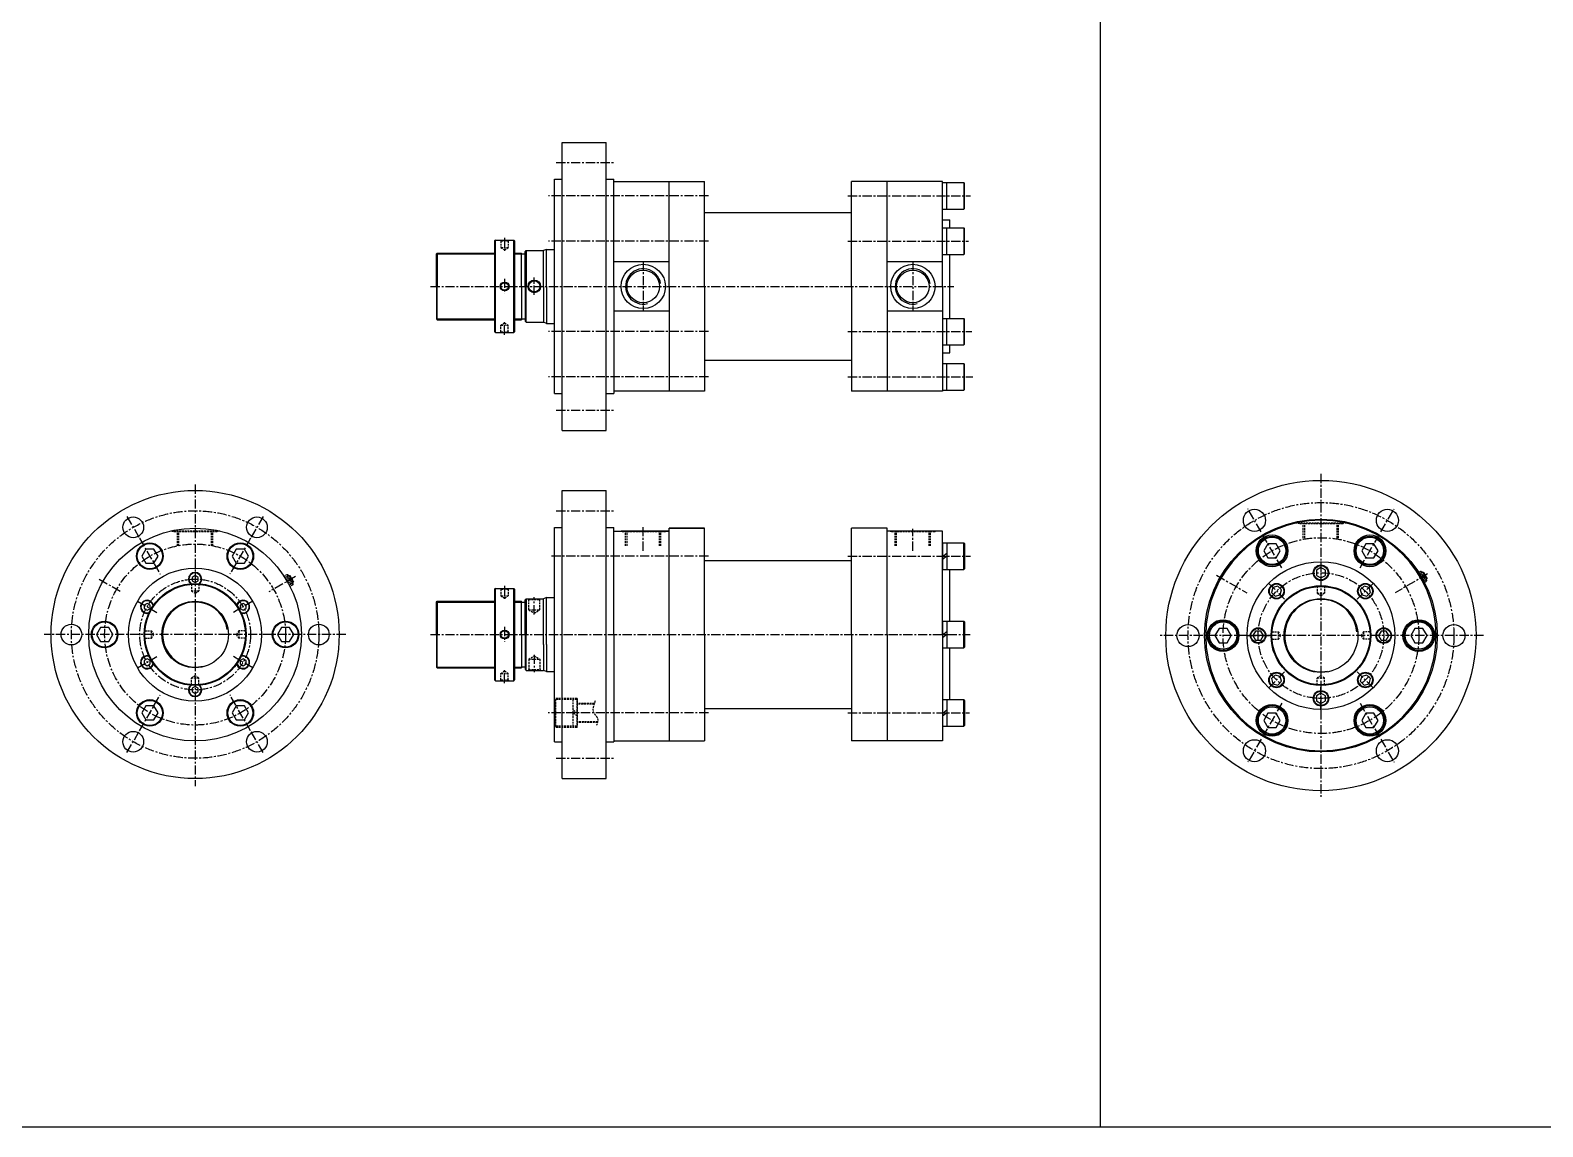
# Model space of a CAD drawing. Extents: x 0 to 8675, y 0 to 2968.
# Drawn here: x 1661 to 3708, y 0 to 1484 of the extents above; entities that cross this region are included whole.
import ezdxf

# ---------------------------------------------------------------- set-up
doc = ezdxf.new("R2010")
doc.units = 0
doc.header["$LTSCALE"] = 5
doc.header["$MEASUREMENT"] = 0
doc.header["$PDMODE"] = 34
doc.linetypes.add('CENTERX2', pattern=[4, 2.5, -0.5, 0.5, -0.5])
doc.linetypes.add('HIDDENX2', pattern=[0.75, 0.5, -0.25])
doc.layers.get('0').update_dxf_attribs({"linetype": 'CONTINUOUS'})
doc.layers.get('Defpoints').update_dxf_attribs({"linetype": 'CONTINUOUS'})
for name, color, linetype in [('CEN', 1, 'CENTERX2'), ('DIM', 3, 'CONTINUOUS'), ('HID', 2, 'HIDDENX2'), ('ML', 3, 'CONTINUOUS'), ('테두리', 7, 'CONTINUOUS')]:
    doc.layers.add(name, color=color, linetype=linetype)

msp = doc.modelspace()

# ---------------------------------------------------------------- linework, layer by layer
msp.add_line((3109.5, 1902.7), (3109.5, 0))
at = {"layer": 'CEN'}
for p, q in [((2372.9, 1304.7), (2450.2, 1304.7)), ((2578.9, 1259.7), (2362.5, 1259.7)), ((2767.6, 1259.7), (2933.6, 1259.7)), ((2303, 1203), (2303, 1183.4)), ((2578.9, 1198.5), (2362.5, 1198.5)), ((2767.6, 1198.5), (2931.1, 1198.5)), ((2490.7, 1171.3), (2490.7, 1103.1)), ((2855.7, 1171.3), (2855.7, 1103.1)), ((2303, 1147.7), (2303, 1127.5)), ((2343.2, 1125.8), (2343.2, 1149.3)), ((2202.8, 1137.2), (2911.4, 1137.2)), ((2303, 1071.5), (2303, 1091)), ((2578.9, 1076), (2362.5, 1076)), ((2767.6, 1076), (2935.6, 1076)), ((2578.9, 1014.7), (2362.5, 1014.7)), ((2767.6, 1014.7), (2937.1, 1014.7)), ((2372.9, 969.7), (2450.2, 969.7)), ((3408.2, 883.6), (3408.2, 446.5)), ((1884, 869), (1884, 461.1)), ((1791.7, 825.9), (1808.7, 796.5)), ((1976.2, 825.9), (1959.2, 796.5)), ((2372.9, 833.6), (2450.2, 833.6)), ((3327.2, 805), (3309.2, 836.2)), ((3489.2, 805), (3507.2, 836.2)), ((2490.7, 779.3), (2490.7, 811.4)), ((2855.7, 779.3), (2855.7, 809)), ((3355.3, 756.2), (3328.6, 802.6)), ((3461.1, 756.2), (3487.8, 802.6)), ((1808.7, 796.4), (1836.7, 748)), ((1959.2, 796.4), (1931.2, 748)), ((2578.9, 772.2), (2364, 772.2)), ((2767.6, 772.2), (2933.7, 772.2)), ((3408.2, 765.1), (3408.2, 734.3)), ((1754.2, 741.1), (1784.3, 723.7)), ((2020.1, 744.7), (1983.7, 723.7)), ((3266.9, 746.3), (3307.7, 722.7)), ((3552.6, 748.1), (3508.7, 722.7)), ((2303, 731.9), (2303, 712.3)), ((2343.2, 693.4), (2343.2, 716.9)), ((3337.2, 735.7), (3359, 713.9)), ((3479.2, 735.7), (3457.4, 713.9)), ((1805.9, 711.2), (1832.2, 696.1)), ((1962.1, 711.2), (1935.8, 696.1)), ((2303, 676.6), (2303, 656.4)), ((2088.1, 666.1), (1679.6, 666.1)), ((2202.8, 666.1), (2933.4, 666.1)), ((3628.2, 665), (3188.2, 665)), ((3307.8, 664.7), (3338.6, 664.7)), ((3508.6, 664.7), (3477.8, 664.7)), ((1805.9, 621.1), (1832.2, 636.2)), ((1962.1, 621.1), (1935.8, 636.2)), ((2343.2, 638.8), (2343.2, 615.3)), ((2303, 600.4), (2303, 619.9)), ((3337.2, 593.7), (3359, 615.5)), ((3479.2, 593.7), (3457.4, 615.5)), ((3408.2, 564.3), (3408.2, 595.1)), ((1808.7, 535.8), (1836.7, 584.3)), ((1959.2, 535.8), (1931.2, 584.3)), ((2578.9, 560), (2362.1, 560)), ((2767.6, 560), (2932.2, 560)), ((3355.3, 573.1), (3328.6, 526.7)), ((3461.1, 573.1), (3487.8, 526.7)), ((1791.7, 506.4), (1808.7, 535.8)), ((1976.2, 506.4), (1959.2, 535.8)), ((3327.2, 524.4), (3309.2, 493.2)), ((3489.2, 524.4), (3507.2, 493.2)), ((2372.9, 498.6), (2450.2, 498.6))]:
    msp.add_line(p, q, dxfattribs=at)
for centre, radius in [((3408.2, 664.7), 180), ((1884, 666.1), 167.5), ((1884, 666.1), 122.5), ((3408.2, 664.7), 132.5), ((1884, 666.1), 75), ((3408.2, 664.7), 85)]:
    msp.add_circle(centre, radius, dxfattribs=at)
at = {"layer": 'Defpoints', "color": 0, "linetype": 'ByBlock'}
for p in [(2370.7, 811.1), (2370.7, 521.1)]:
    msp.add_point(p, dxfattribs=at)
at = {"layer": 'DIM'}
for p, q in [((2316.5, 710.1), (2325.7, 710.1)), ((2316.5, 622.1), (2325.7, 622.1))]:
    msp.add_line(p, q, dxfattribs=at)
at = {"layer": 'HID'}
for p, q in [((2298, 1198.7), (2297, 1199.7)), ((2298, 1198.7), (2308, 1198.7)), ((2298, 1198.7), (2298, 1189.7)), ((2298, 1189.7), (2303, 1186.6)), ((2298, 1189.7), (2308, 1189.7)), ((2303, 1186.6), (2308, 1189.7)), ((2308, 1198.7), (2309, 1199.7)), ((2308, 1198.7), (2308, 1189.7)), ((2298, 1084.7), (2303, 1087.9)), ((2303, 1087.9), (2308, 1084.7)), ((2298, 1075.7), (2297, 1074.7)), ((2298, 1084.7), (2308, 1084.7)), ((2298, 1075.7), (2298, 1084.7)), ((2298, 1075.7), (2308, 1075.7)), ((2308, 1075.7), (2308, 1084.7)), ((2308, 1075.7), (2309, 1074.7)), ((1917.4, 806.1), (1850.5, 806.1)), ((1854, 805.1), (1854, 806.1)), ((1914, 805.1), (1854, 805.1)), ((1860.1, 786.1), (1860.1, 805.1)), ((1862, 786.1), (1862, 805.1)), ((1906, 786.1), (1906, 805.1)), ((1907.9, 786.1), (1907.9, 805.1)), ((1914, 805.1), (1914, 806.1)), ((2460.7, 805.1), (2460.7, 806.1)), ((2520.7, 805.1), (2460.7, 805.1)), ((2466.8, 786.1), (2466.8, 805.1)), ((2468.7, 786.1), (2468.7, 805.1)), ((2512.7, 786.1), (2512.7, 805.1)), ((2514.6, 786.1), (2514.6, 805.1)), ((2520.7, 805.1), (2520.7, 806.1)), ((2825.7, 805.1), (2825.7, 806.1)), ((2885.7, 805.1), (2825.7, 805.1)), ((2831.8, 786.1), (2831.8, 805.1)), ((2833.7, 786.1), (2833.7, 805.1)), ((2877.7, 786.1), (2877.7, 805.1)), ((2879.6, 786.1), (2879.6, 805.1)), ((2885.7, 805.1), (2885.7, 806.1)), ((3443.3, 816.7), (3373.1, 816.7)), ((3378.2, 815.7), (3378.2, 816.7)), ((3438.2, 815.7), (3378.2, 815.7)), ((3384.3, 796.7), (3384.3, 815.7)), ((3386.2, 796.7), (3386.2, 815.7)), ((3430.2, 796.7), (3430.2, 815.7)), ((3432.1, 796.7), (3432.1, 815.7)), ((3438.2, 815.7), (3438.2, 816.7)), ((2008.1, 747.1), (2004.5, 745)), ((2008.1, 747.1), (2004.7, 745.1)), ((2008.3, 747), (2004.7, 745)), ((2012.4, 741.8), (2004.7, 745)), ((2009, 746.8), (2008, 739.3)), ((2012.4, 741.8), (2008, 739.3)), ((2009.5, 746.7), (2008.1, 747.1)), ((2013.7, 739.5), (2009.3, 737)), ((2009.5, 746.7), (2016.5, 734.6)), ((2011.8, 745.7), (2010.5, 745)), ((2012.5, 745.5), (2010.8, 744.5)), ((2012.5, 745.5), (2011.8, 745.7)), ((2016.8, 737.1), (2011.8, 745.7)), ((2017, 737.7), (2012.5, 745.5)), ((2012.5, 745.5), (2017, 737.7)), ((2013.7, 739.5), (2012.6, 731.3)), ((2017, 737.7), (2015.3, 736.7)), ((2017, 737.7), (2016.8, 737.1)), ((3542.8, 751.6), (3539.1, 749.5)), ((3542.8, 751.6), (3539.3, 749.6)), ((3542.9, 751.6), (3539.4, 749.5)), ((3547, 746.3), (3539.4, 749.5)), ((3543.6, 751.4), (3542.7, 743.8)), ((3547, 746.3), (3542.7, 743.8)), ((3544.1, 751.2), (3542.8, 751.6)), ((3548.3, 744.1), (3543.9, 741.6)), ((3551, 738.6), (3543.9, 741.6)), ((3544.1, 751.2), (3551.1, 739.1)), ((3546.4, 750.3), (3545.1, 749.5)), ((3547.1, 750.1), (3545.4, 749.1)), ((3551.4, 741.6), (3546.4, 750.3)), ((3547.1, 750.1), (3546.4, 750.3)), ((3551.6, 742.3), (3547.1, 750.1)), ((3547.1, 750.1), (3551.6, 742.3)), ((3550.8, 737.8), (3547.1, 735.6)), ((3548.3, 744.1), (3547.2, 735.8)), ((3550.8, 737.9), (3547.2, 735.8)), ((3551.6, 742.3), (3549.9, 741.3)), ((3551.4, 741.6), (3550.1, 740.8)), ((3551.1, 739.1), (3550.8, 737.8)), ((3551.6, 742.3), (3551.4, 741.6)), ((1879, 734.1), (1878.3, 734.8)), ((1879, 734.1), (1879, 725.1)), ((1879, 734.1), (1889, 734.1)), ((1879, 725.1), (1884, 722)), ((1879, 725.1), (1889, 725.1)), ((1884, 722), (1889, 725.1)), ((1889, 734.1), (1889.7, 734.8)), ((1889, 734.1), (1889, 725.1)), ((2016.4, 734), (2009.3, 737)), ((2016.1, 733.2), (2012.5, 731.1)), ((2016.2, 733.4), (2012.6, 731.3)), ((2016.8, 737.1), (2015.5, 736.3)), ((2016.5, 734.6), (2016.1, 733.2)), ((2298, 727.6), (2297, 728.6)), ((2298, 727.6), (2308, 727.6)), ((2298, 727.6), (2298, 718.6)), ((2298, 718.6), (2308, 718.6)), ((2298, 718.6), (2303, 715.5)), ((2303, 715.5), (2308, 718.6)), ((2308, 727.6), (2309, 728.6)), ((2308, 727.6), (2308, 718.6)), ((3403.2, 731.2), (3402.5, 731.9)), ((3403.2, 731.2), (3403.2, 722.2)), ((3403.2, 731.2), (3413.2, 731.2)), ((3403.2, 722.2), (3413.2, 722.2)), ((3403.2, 722.2), (3408.2, 719)), ((3408.2, 719), (3413.2, 722.2)), ((3413.2, 731.2), (3413.9, 731.9)), ((3413.2, 731.2), (3413.2, 722.2)), ((2335.7, 713.6), (2334.7, 714.6)), ((2335.7, 699.6), (2335.7, 713.6)), ((2335.7, 713.6), (2350.7, 713.6)), ((2335.7, 699.6), (2350.7, 699.6)), ((2335.7, 699.6), (2343.2, 694.9)), ((2343.2, 694.9), (2350.7, 699.6)), ((2350.7, 713.6), (2351.7, 714.6)), ((2350.7, 699.6), (2350.7, 713.6)), ((1816, 671.1), (1815.3, 671.8)), ((1816, 661.1), (1815.3, 660.4)), ((1816, 671.1), (1825, 671.1)), ((1816, 661.1), (1816, 671.1)), ((1816, 661.1), (1825, 661.1)), ((1825, 661.1), (1825, 671.1)), ((1828.1, 666.1), (1825, 671.1)), ((1825, 661.1), (1828.1, 666.1)), ((1943, 671.1), (1939.8, 666.1)), ((1939.8, 666.1), (1943, 661.1)), ((1952, 671.1), (1943, 671.1)), ((1943, 671.1), (1943, 661.1)), ((1952, 661.1), (1943, 661.1)), ((1952, 671.1), (1952.7, 671.8)), ((1952, 671.1), (1952, 661.1)), ((1952, 661.1), (1952.7, 660.4)), ((3341.7, 669.7), (3341, 670.4)), ((3341.7, 659.7), (3341, 659)), ((3341.7, 669.7), (3350.7, 669.7)), ((3341.7, 659.7), (3341.7, 669.7)), ((3341.7, 659.7), (3350.7, 659.7)), ((3350.7, 659.7), (3350.7, 669.7)), ((3353.9, 664.7), (3350.7, 669.7)), ((3350.7, 659.7), (3353.9, 664.7)), ((3465.7, 669.7), (3462.5, 664.7)), ((3462.5, 664.7), (3465.7, 659.7)), ((3474.7, 669.7), (3465.7, 669.7)), ((3465.7, 669.7), (3465.7, 659.7)), ((3474.7, 659.7), (3465.7, 659.7)), ((3474.7, 669.7), (3475.4, 670.4)), ((3474.7, 669.7), (3474.7, 659.7)), ((3474.7, 659.7), (3475.4, 659)), ((2335.7, 632.6), (2343.2, 637.4)), ((2343.2, 637.4), (2350.7, 632.6)), ((2298, 613.6), (2303, 616.8)), ((2303, 616.8), (2308, 613.6)), ((2335.7, 618.6), (2334.7, 617.6)), ((2335.7, 632.6), (2350.7, 632.6)), ((2335.7, 632.6), (2335.7, 618.6)), ((2335.7, 618.6), (2350.7, 618.6)), ((2350.7, 632.6), (2350.7, 618.6)), ((2350.7, 618.6), (2351.7, 617.6)), ((1879, 598.1), (1878.3, 597.4)), ((1884, 610.3), (1879, 607.1)), ((1879, 598.1), (1879, 607.1)), ((1889, 607.1), (1879, 607.1)), ((1889, 598.1), (1879, 598.1)), ((1889, 607.1), (1884, 610.3)), ((1889, 598.1), (1889, 607.1)), ((1889, 598.1), (1889.7, 597.4)), ((2298, 604.6), (2297, 603.6)), ((2298, 613.6), (2308, 613.6)), ((2298, 604.6), (2298, 613.6)), ((2298, 604.6), (2308, 604.6)), ((2308, 604.6), (2308, 613.6)), ((2308, 604.6), (2309, 603.6)), ((3403.2, 598.2), (3402.5, 597.5)), ((3408.2, 610.3), (3403.2, 607.2)), ((3403.2, 598.2), (3403.2, 607.2)), ((3413.2, 607.2), (3403.2, 607.2)), ((3413.2, 598.2), (3403.2, 598.2)), ((3413.2, 607.2), (3408.2, 610.3)), ((3413.2, 598.2), (3413.2, 607.2)), ((3413.2, 598.2), (3413.9, 597.5)), ((2401.1, 579.5), (2370.7, 579.5)), ((2371.2, 577), (2372.2, 578)), ((2371.2, 577), (2371.2, 543)), ((2372.2, 542), (2372.2, 578)), ((2401.1, 578), (2372.2, 578)), ((2395.2, 578), (2395.2, 542)), ((2401.1, 579.5), (2401.1, 542)), ((2401.1, 540.5), (2401.1, 578)), ((2401.1, 559.4), (2395.2, 564.1)), ((2401.1, 555.9), (2395.2, 560.6)), ((2424.6, 573), (2401.1, 573)), ((2424.2, 572), (2401.1, 572)), ((2401.1, 540.5), (2370.7, 540.5)), ((2371.2, 543), (2372.2, 542)), ((2401.1, 542), (2372.2, 542)), ((2428.8, 548), (2401.1, 548)), ((2428.6, 547), (2401.1, 547))]:
    msp.add_line(p, q, dxfattribs=at)
msp.add_spline([(2425.8, 576.4), (2423.8, 559.9), (2428.6, 553), (2427.5, 543.3)], degree=3, dxfattribs=at)
at = {"layer": 'ML'}
for p, q in [((2380.7, 942.2), (2380.7, 1332.2)), ((2380.7, 1332.2), (2440.7, 1332.2)), ((2440.7, 942.2), (2440.7, 1332.2)), ((2370.7, 992.2), (2370.7, 1282.2)), ((2370.7, 1282.2), (2380.7, 1282.2)), ((2440.7, 1282.2), (2450.7, 1282.2)), ((2450.7, 1137.2), (2450.7, 1282.2)), ((2450.7, 1279.1), (2573.7, 1279.1)), ((2525.7, 1137.2), (2525.7, 1279.1)), ((2525.7, 1137.2), (2525.7, 1279.1)), ((2573.7, 1137.2), (2573.7, 1279.1)), ((2772.7, 1137.2), (2772.7, 1279.1)), ((2895.7, 1279.1), (2772.7, 1279.1)), ((2820.7, 1137.2), (2820.7, 1279.1)), ((2820.7, 1137.2), (2820.7, 1279.1)), ((2820.7, 1137.2), (2820.7, 1279.1)), ((2895.7, 1137.2), (2895.7, 1279.1)), ((2895.7, 1277.7), (2924.6, 1277.7)), ((2901.6, 1241.7), (2901.6, 1277.7)), ((2924.6, 1277.7), (2924.6, 1241.7)), ((2925.6, 1276.7), (2924.6, 1277.7)), ((2925.6, 1242.7), (2925.6, 1276.7)), ((2573.7, 1237.2), (2772.7, 1237.2)), ((2895.7, 1241.7), (2924.6, 1241.7)), ((2925.6, 1242.7), (2924.6, 1241.7)), ((2895.7, 1227.2), (2905.7, 1227.2)), ((2895.7, 1216.5), (2924.6, 1216.5)), ((2901.6, 1180.5), (2901.6, 1216.5)), ((2905.7, 1216.5), (2905.7, 1227.2)), ((2924.6, 1216.5), (2924.6, 1180.5)), ((2925.6, 1215.5), (2924.6, 1216.5)), ((2925.6, 1181.5), (2925.6, 1215.5)), ((2290.5, 1199.7), (2289.5, 1198.7)), ((2289.5, 1198.7), (2289.5, 1075.7)), ((2290.5, 1074.7), (2290.5, 1199.7)), ((2290.5, 1199.7), (2315.5, 1199.7)), ((2315.5, 1074.7), (2315.5, 1199.7)), ((2315.5, 1199.7), (2316.5, 1198.7)), ((2316.5, 1198.7), (2316.5, 1075.7)), ((2210.7, 1181.2), (2211.7, 1182.2)), ((2210.7, 1137.2), (2210.7, 1181.2)), ((2211.7, 1182.2), (2289.5, 1182.2)), ((2211.7, 1182.2), (2211.7, 1137.2)), ((2316.5, 1182.2), (2325.7, 1182.2)), ((2325.7, 1137.2), (2325.7, 1182.2)), ((2325.7, 1181.1), (2330.7, 1181.1)), ((2330.7, 1184.2), (2332.2, 1185.7)), ((2330.7, 1137.2), (2330.7, 1184.2)), ((2332.2, 1185.7), (2332.2, 1137.2)), ((2332.2, 1185.7), (2355.7, 1185.7)), ((2359.7, 1187.2), (2355.7, 1185.7)), ((2355.7, 1137.2), (2355.7, 1185.7)), ((2359.7, 1187.2), (2370.7, 1187.2)), ((2359.7, 1137.2), (2359.7, 1187.2)), ((2525.7, 1170.7), (2450.7, 1170.7)), ((2895.7, 1170.7), (2820.7, 1170.7)), ((2895.7, 1180.5), (2924.6, 1180.5)), ((2905.7, 1094), (2905.7, 1180.5)), ((2925.6, 1181.5), (2924.6, 1180.5)), ((2210.7, 1137.2), (2210.7, 1093.2)), ((2211.7, 1092.2), (2211.7, 1137.2)), ((2325.7, 1137.2), (2325.7, 1092.2)), ((2330.7, 1137.2), (2330.7, 1090.2)), ((2330.7, 1137.2), (2330.7, 1090.2)), ((2332.2, 1088.7), (2332.2, 1137.2)), ((2355.7, 1137.2), (2355.7, 1088.7)), ((2359.7, 1137.2), (2359.7, 1087.2)), ((2450.7, 1137.2), (2450.7, 992.2)), ((2525.7, 1137.2), (2525.7, 995.4)), ((2573.7, 1137.2), (2573.7, 995.4)), ((2573.7, 1137.2), (2573.7, 995.4)), ((2772.7, 1137.2), (2772.7, 995.4)), ((2772.7, 1137.2), (2772.7, 995.4)), ((2820.7, 1137.2), (2820.7, 995.4)), ((2820.7, 1137.2), (2820.7, 995.4)), ((2820.7, 1137.2), (2820.7, 995.4)), ((2895.7, 1137.2), (2895.7, 995.4)), ((2895.7, 1137.2), (2895.7, 995.4)), ((2210.7, 1093.2), (2211.7, 1092.2)), ((2211.7, 1092.2), (2289.5, 1092.2)), ((2316.5, 1092.2), (2325.7, 1092.2)), ((2325.7, 1093.3), (2330.7, 1093.3)), ((2330.7, 1090.2), (2332.2, 1088.7)), ((2332.2, 1088.7), (2355.7, 1088.7)), ((2359.7, 1087.2), (2355.7, 1088.7)), ((2359.7, 1087.2), (2370.7, 1087.2)), ((2525.7, 1103.8), (2450.7, 1103.8)), ((2895.7, 1103.8), (2820.7, 1103.8)), ((2895.7, 1094), (2924.6, 1094)), ((2901.6, 1058), (2901.6, 1094)), ((2924.6, 1094), (2924.6, 1058)), ((2925.6, 1093), (2924.6, 1094)), ((2925.6, 1059), (2925.6, 1093)), ((2290.5, 1074.7), (2289.5, 1075.7)), ((2290.5, 1074.7), (2315.5, 1074.7)), ((2315.5, 1074.7), (2316.5, 1075.7)), ((2895.7, 1058), (2924.6, 1058)), ((2895.7, 1047.2), (2905.7, 1047.2)), ((2895.7, 1047.2), (2905.7, 1047.2)), ((2905.7, 1047.2), (2905.7, 1058)), ((2925.6, 1059), (2924.6, 1058)), ((2573.7, 1037.2), (2772.7, 1037.2)), ((2895.7, 1032.7), (2924.6, 1032.7)), ((2901.6, 996.7), (2901.6, 1032.7)), ((2924.6, 1032.7), (2924.6, 996.7)), ((2925.6, 1031.7), (2924.6, 1032.7)), ((2925.6, 997.7), (2925.6, 1031.7)), ((2370.7, 992.2), (2380.7, 992.2)), ((2440.7, 992.2), (2450.7, 992.2)), ((2573.7, 995.4), (2450.7, 995.4)), ((2895.7, 995.4), (2772.7, 995.4)), ((2895.7, 996.7), (2924.6, 996.7)), ((2925.6, 997.7), (2924.6, 996.7)), ((2380.7, 942.2), (2440.7, 942.2)), ((2380.7, 471.1), (2380.7, 861.1)), ((2380.7, 861.1), (2440.7, 861.1)), ((2440.7, 471.1), (2440.7, 861.1)), ((2370.7, 521.1), (2370.7, 811.1)), ((2370.7, 811.1), (2380.7, 811.1)), ((2440.7, 811.1), (2450.7, 811.1)), ((2450.7, 666.1), (2450.7, 811.1)), ((2450.7, 666.1), (2450.7, 806.1)), ((2450.7, 806.1), (2525.7, 806.1)), ((2525.7, 806.1), (2460.7, 806.1)), ((2525.7, 666.1), (2525.7, 810.1)), ((2525.7, 810.1), (2573.7, 810.1)), ((2573.7, 810.1), (2525.7, 810.1)), ((2573.7, 666.1), (2573.7, 810.1)), ((2772.7, 666.1), (2772.7, 810.1)), ((2820.7, 810.1), (2772.7, 810.1)), ((2820.7, 666.1), (2820.7, 810.1)), ((2820.7, 666.1), (2820.7, 810.1)), ((2895.7, 806.1), (2820.7, 806.1)), ((2895.7, 666.1), (2895.7, 806.1)), ((2895.7, 790.2), (2895.7, 754.2)), ((2895.7, 790.2), (2924.6, 790.2)), ((2901.6, 790.2), (2901.6, 754.2)), ((2924.6, 754.2), (2924.6, 790.2)), ((2925.6, 789.2), (2924.6, 790.2)), ((2925.6, 789.2), (2925.6, 755.2)), ((2573.7, 766.1), (2772.7, 766.1)), ((2895.7, 771.6), (2901.6, 776.2)), ((2895.7, 768.1), (2901.6, 772.7)), ((2895.7, 754.2), (2924.6, 754.2)), ((2905.7, 684.1), (2905.7, 754.2)), ((2925.6, 755.2), (2924.6, 754.2)), ((2290.5, 728.6), (2289.5, 727.6)), ((2289.5, 727.6), (2289.5, 604.6)), ((2290.5, 603.6), (2290.5, 728.6)), ((2290.5, 728.6), (2315.5, 728.6)), ((2315.5, 603.6), (2315.5, 728.6)), ((2315.5, 728.6), (2316.5, 727.6)), ((2316.5, 727.6), (2316.5, 604.6)), ((2210.7, 710.1), (2211.7, 711.1)), ((2210.7, 666.1), (2210.7, 710.1)), ((2211.7, 711.1), (2289.5, 711.1)), ((2211.7, 711.1), (2211.7, 666.1)), ((2316.5, 711.1), (2325.7, 711.1)), ((2325.7, 666.1), (2325.7, 711.1)), ((2325.7, 710), (2330.7, 710)), ((2330.7, 713.1), (2332.2, 714.6)), ((2330.7, 666.1), (2330.7, 713.1)), ((2332.2, 714.6), (2355.7, 714.6)), ((2332.2, 714.6), (2332.2, 666.1)), ((2359.7, 716.1), (2355.7, 714.6)), ((2355.7, 652.5), (2355.7, 714.6)), ((2359.7, 652.5), (2359.7, 716.1)), ((2359.7, 716.1), (2370.7, 716.1)), ((2895.7, 684.1), (2895.7, 648.1)), ((2895.7, 684.1), (2924.6, 684.1)), ((2901.6, 684.1), (2901.6, 648.1)), ((2924.6, 648.1), (2924.6, 684.1)), ((2925.6, 683.1), (2924.6, 684.1)), ((2925.6, 683.1), (2925.6, 649.1)), ((2210.7, 666.1), (2210.7, 622.1)), ((2211.7, 621.1), (2211.7, 666.1)), ((2325.7, 666.1), (2325.7, 621.1)), ((2330.7, 666.1), (2330.7, 619.1)), ((2330.7, 666.1), (2330.7, 619.1)), ((2332.2, 617.6), (2332.2, 666.1)), ((2450.7, 666.1), (2450.7, 522.1)), ((2450.7, 666.1), (2450.7, 521.1)), ((2525.7, 666.1), (2525.7, 522.1)), ((2573.7, 666.1), (2573.7, 522.1)), ((2772.7, 666.1), (2772.7, 522.1)), ((2820.7, 666.1), (2820.7, 522.1)), ((2820.7, 666.1), (2820.7, 522.1)), ((2895.7, 665.5), (2901.6, 670.1)), ((2895.7, 662), (2901.6, 666.6)), ((2895.7, 666.1), (2895.7, 522.1)), ((2895.7, 666.1), (2895.7, 522.1)), ((2355.7, 652.5), (2355.7, 617.6)), ((2359.7, 652.5), (2359.7, 616.1)), ((2895.7, 648.1), (2924.6, 648.1)), ((2905.7, 578), (2905.7, 648.1)), ((2925.6, 649.1), (2924.6, 648.1)), ((2210.7, 622.1), (2211.7, 621.1)), ((2211.7, 621.1), (2289.5, 621.1)), ((2316.5, 621.1), (2325.7, 621.1)), ((2325.7, 622.2), (2330.7, 622.2)), ((2330.7, 619.1), (2332.2, 617.6)), ((2332.2, 617.6), (2355.7, 617.6)), ((2359.7, 616.1), (2355.7, 617.6)), ((2359.7, 616.1), (2370.7, 616.1)), ((2290.5, 603.6), (2289.5, 604.6)), ((2290.5, 603.6), (2315.5, 603.6)), ((2315.5, 603.6), (2316.5, 604.6)), ((2895.7, 578), (2924.6, 578)), ((2895.7, 578), (2895.7, 542)), ((2901.6, 578), (2901.6, 542)), ((2924.6, 542), (2924.6, 578)), ((2925.6, 577), (2924.6, 578)), ((2925.6, 577), (2925.6, 543)), ((2573.7, 566.1), (2772.7, 566.1)), ((2895.7, 559.4), (2901.6, 564.1)), ((2895.7, 555.9), (2901.6, 560.6)), ((2895.7, 542), (2924.6, 542)), ((2925.6, 543), (2924.6, 542)), ((2370.7, 521.1), (2380.7, 521.1)), ((2440.7, 521.1), (2450.7, 521.1)), ((2450.7, 522.1), (2573.7, 522.1)), ((2895.7, 522.1), (2772.7, 522.1)), ((2380.7, 471.1), (2440.7, 471.1))]:
    msp.add_line(p, q, dxfattribs=at)
for points in [[(1817.2, 781.8), (1811.7, 772.2), (1817.2, 762.7), (1828.3, 762.7), (1833.8, 772.2), (1828.3, 781.8)], [(1950.8, 781.8), (1939.7, 781.8), (1934.2, 772.2), (1939.7, 762.7), (1950.8, 762.7), (1956.3, 772.2)], [(3336.4, 789), (3330.9, 779.4), (3336.4, 769.9), (3347.5, 769.9), (3353, 779.4), (3347.5, 789)], [(3480, 789), (3468.9, 789), (3463.4, 779.4), (3468.9, 769.9), (3480, 769.9), (3485.5, 779.4)], [(1884, 745.8), (1879.9, 743.5), (1879.9, 738.8), (1884, 736.4), (1888, 738.8), (1888, 743.5)], [(3408.2, 756.7), (3402.1, 753.2), (3402.1, 746.2), (3408.2, 742.7), (3414.3, 746.2), (3414.3, 753.2)], [(3343.1, 729.7), (3341.3, 723), (3346.3, 718), (3353, 719.8), (3354.9, 726.6), (3349.9, 731.5)], [(3473.3, 729.7), (3466.5, 731.5), (3461.5, 726.6), (3463.4, 719.8), (3470.1, 718), (3475.1, 723)], [(1815, 706), (1815, 701.3), (1819, 698.9), (1823.1, 701.3), (1823.1, 706), (1819, 708.3)], [(1953, 706), (1948.9, 708.3), (1944.9, 706), (1944.9, 701.3), (1948.9, 698.9), (1953, 701.3)], [(1750.4, 666.1), (1756, 656.6), (1767, 656.6), (1772.5, 666.1), (1767, 675.7), (1756, 675.7)], [(2017.5, 666.1), (2012, 675.7), (2001, 675.7), (1995.4, 666.1), (2001, 656.6), (2012, 656.6)], [(3264.7, 664.7), (3270.2, 655.1), (3281.2, 655.1), (3286.8, 664.7), (3281.2, 674.2), (3270.2, 674.2)], [(3316.2, 664.7), (3319.7, 658.6), (3326.7, 658.6), (3330.2, 664.7), (3326.7, 670.7), (3319.7, 670.7)], [(3500.2, 664.7), (3496.7, 670.7), (3489.7, 670.7), (3486.2, 664.7), (3489.7, 658.6), (3496.7, 658.6)], [(3551.8, 664.7), (3546.2, 674.2), (3535.2, 674.2), (3529.7, 664.7), (3535.2, 655.1), (3546.2, 655.1)], [(1815, 626.3), (1819, 623.9), (1823.1, 626.3), (1823.1, 631), (1819, 633.3), (1815, 631)], [(1953, 626.3), (1953, 631), (1948.9, 633.3), (1944.9, 631), (1944.9, 626.3), (1948.9, 623.9)], [(1884, 586.4), (1888, 588.8), (1888, 593.5), (1884, 595.8), (1879.9, 593.5), (1879.9, 588.8)], [(3343.1, 599.6), (3349.9, 597.8), (3354.9, 602.8), (3353, 609.5), (3346.3, 611.3), (3341.3, 606.4)], [(3473.3, 599.6), (3475.1, 606.4), (3470.1, 611.3), (3463.4, 609.5), (3461.5, 602.8), (3466.5, 597.8)], [(3408.2, 572.7), (3414.3, 576.2), (3414.3, 583.2), (3408.2, 586.7), (3402.1, 583.2), (3402.1, 576.2)], [(1817.2, 550.5), (1828.3, 550.5), (1833.8, 560), (1828.3, 569.6), (1817.2, 569.6), (1811.7, 560)], [(1950.8, 550.5), (1956.3, 560), (1950.8, 569.6), (1939.7, 569.6), (1934.2, 560), (1939.7, 550.5)], [(3336.4, 540.4), (3347.5, 540.4), (3353, 549.9), (3347.5, 559.5), (3336.4, 559.5), (3330.9, 549.9)], [(3480, 540.4), (3485.5, 549.9), (3480, 559.5), (3468.9, 559.5), (3463.4, 549.9), (3468.9, 540.4)]]:
    msp.add_lwpolyline(points, close=True, dxfattribs=at)
for centre, radius in [((2490.7, 1137.2), 30), ((2855.7, 1137.2), 30), ((2490.7, 1137.2), 22), ((2855.7, 1137.2), 22), ((2303, 1137.2), 6), ((2303, 1137.2), 5), ((2303, 1137.2), 5), ((2343.2, 1137.2), 8.5), ((2343.2, 1137.2), 7.5), ((1884, 666.1), 195), ((3408.2, 664.7), 210), ((1800.2, 811.2), 14), ((1967.7, 811.2), 14), ((3408.2, 664.7), 157.5), ((3318.2, 820.6), 15), ((3498.2, 820.6), 15), ((1884, 666.1), 144), ((3342, 779.4), 21.5), ((3342, 779.4), 20), ((3474.5, 779.4), 21.5), ((3474.5, 779.4), 20), ((1822.7, 772.2), 18), ((1822.7, 772.2), 17), ((1945.2, 772.2), 18), ((1945.2, 772.2), 17), ((3342, 779.4), 18.5), ((3474.5, 779.4), 18.5), ((3408.2, 664.7), 100), ((3408.2, 749.7), 10.5), ((3408.2, 749.7), 9.7), ((1884, 666.1), 90), ((1884, 666.1), 69), ((1884, 666.1), 68), ((3348.1, 724.8), 10.5), ((3348.1, 724.8), 9.7), ((3408.2, 664.7), 67.5), ((3408.2, 664.7), 66.5), ((3468.3, 724.8), 10.5), ((3468.3, 724.8), 9.7), ((1884, 666.1), 45), ((3408.2, 664.7), 50), ((1716.5, 666.1), 14), ((1761.5, 666.1), 18), ((1761.5, 666.1), 17), ((2006.5, 666.1), 18), ((2006.5, 666.1), 17), ((2051.5, 666.1), 14), ((3228.2, 664.7), 15), ((3275.7, 664.7), 21.5), ((3275.7, 664.7), 20), ((3275.7, 664.7), 18.5), ((3540.7, 664.7), 21.5), ((3540.7, 664.7), 20), ((3540.7, 664.7), 18.5), ((3588.2, 664.7), 15), ((2303, 666.1), 6), ((2303, 666.1), 5), ((2303, 666.1), 5), ((3323.2, 664.7), 10.5), ((3323.2, 664.7), 9.7), ((3493.2, 664.7), 10.5), ((3493.2, 664.7), 9.7), ((3348.1, 604.6), 10.5), ((3468.3, 604.6), 10.5), ((3348.1, 604.6), 9.7), ((3468.3, 604.6), 9.7), ((1822.7, 560), 18), ((1822.7, 560), 17), ((1945.2, 560), 18), ((1945.2, 560), 17), ((3408.2, 579.7), 10.5), ((3408.2, 579.7), 9.7), ((3342, 549.9), 21.5), ((3342, 549.9), 20), ((3342, 549.9), 18.5), ((3474.5, 549.9), 21.5), ((3474.5, 549.9), 20), ((3474.5, 549.9), 18.5), ((1800.2, 521.1), 14), ((1967.7, 521.1), 14), ((3318.2, 508.8), 15), ((3498.2, 508.8), 15)]:
    msp.add_circle(centre, radius, dxfattribs=at)
for centre, radius, start, end in [((3408.2, 664.7), 156, 0, 180), ((1884, 741.1), 9, 315.573, 224.427), ((1884, 741.1), 8.3, 311.4694, 228.5306), ((1819, 703.6), 9, 15.573, 284.427), ((1819, 703.6), 8.3, 11.4694, 288.5306), ((1948.9, 703.6), 9, 255.573, 164.427), ((1948.9, 703.6), 8.3, 251.4694, 168.5306), ((3408.2, 664.7), 156, 180, 0), ((1819, 628.6), 9, 75.573, 344.427), ((1819, 628.6), 8.3, 71.4694, 348.5306), ((1948.9, 628.6), 9, 195.573, 104.427), ((1948.9, 628.6), 8.3, 191.4694, 108.5306), ((1884, 591.1), 9, 135.573, 44.427), ((1884, 591.1), 8.3, 131.4694, 48.5306)]:
    msp.add_arc(centre, radius, start, end, dxfattribs=at)
at = {"layer": '테두리'}
for p, q in [((2210.7, 1181.2), (2289.5, 1181.2)), ((2316.5, 1181.2), (2325.7, 1181.2)), ((2210.7, 1093.2), (2289.5, 1093.2)), ((2316.5, 1093.2), (2325.7, 1093.2)), ((2210.7, 710.1), (2289.5, 710.1)), ((2210.7, 622.1), (2289.5, 622.1)), ((0, 0), (8674.5, 0))]:
    msp.add_line(p, q, dxfattribs=at)
for centre, radius, start, end in [((2490.7, 1137.2), 23.9, 9.6188, 283.9514), ((2855.7, 1137.2), 23.9, 9.6188, 283.9514), ((1884, 666.1), 44, 9.113, 284.5195), ((3408.2, 664.7), 49, 6.1418, 280.2227)]:
    msp.add_arc(centre, radius, start, end, dxfattribs=at)

doc.saveas('drawing.dxf')
